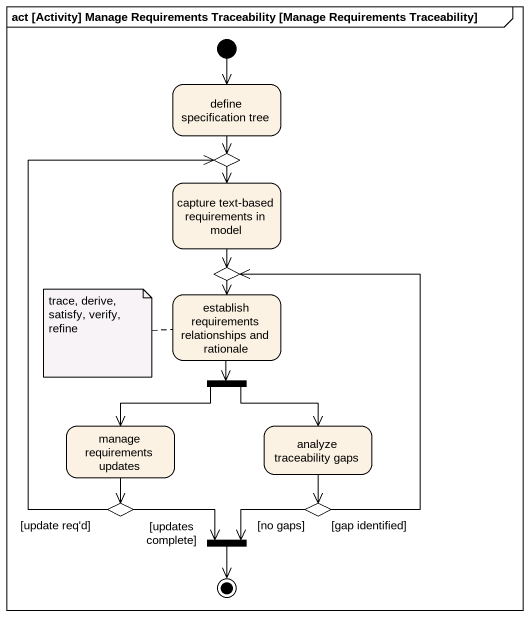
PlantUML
@startuml
mainframe act [Activity] Manage Requirements Traceability [Manage Requirements Traceability]
hide empty description
state "define specification tree" as define_specification_tree
state choice1 <<choice>>
state "capture text-based requirements in model" as capture_text_based
state choice2 <<choice>>
state "establish requirements relationships and rationale" as establish_requirements
state fork1 <<fork>>
state "manage requirements updates" as manage_requirements_updates
state "analyze traceability gaps" as analyze_traceability_gaps
state choice3 <<choice>>
state choice4 <<choice>>
state fork2 <<join>>
[*] --> define_specification_tree
define_specification_tree --> choice1
choice1 --> capture_text_based
capture_text_based --> choice2
choice2 --> establish_requirements
establish_requirements --> fork1
fork1 --> manage_requirements_updates
fork1 --> analyze_traceability_gaps
manage_requirements_updates --> choice3
analyze_traceability_gaps --> choice4
choice3 -up-> choice1 : [update req'd]
choice3 -right-> fork2 : [updates complete]
choice4 -up-> choice2 : [gap identified]
choice4 -left-> fork2 : [no gaps]
fork2 --> [*]
note left of establish_requirements : trace, derive, satisfy, verify, refine
@enduml
